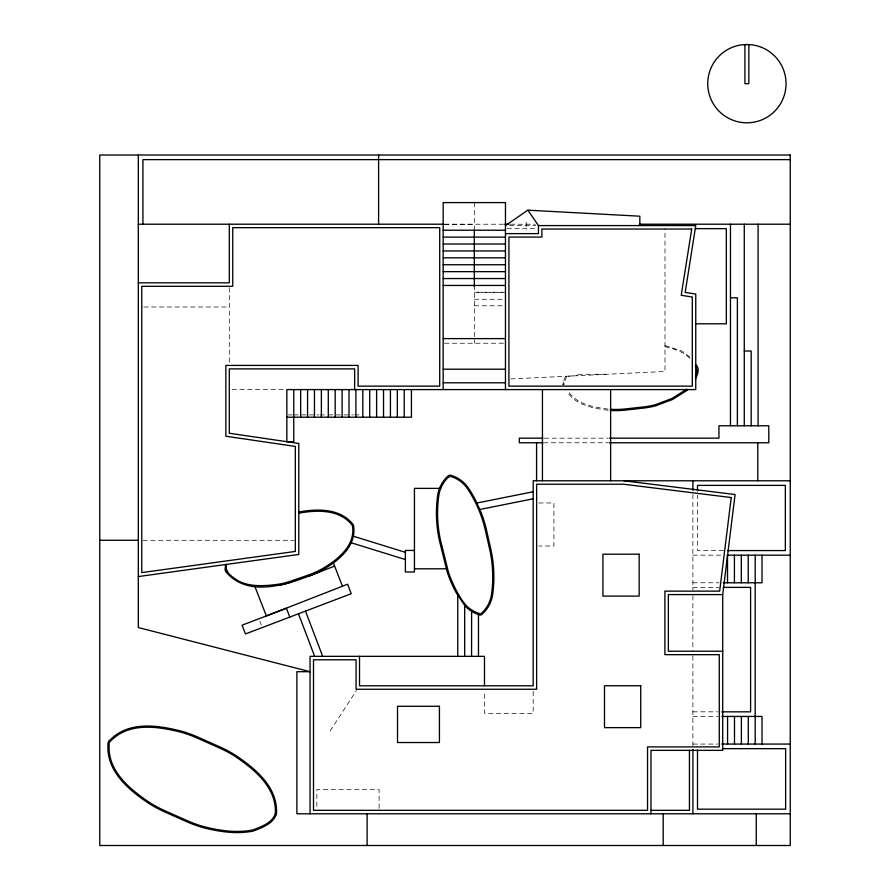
<?xml version="1.0" encoding="UTF-8"?>
<svg xmlns="http://www.w3.org/2000/svg" width="890" height="890" viewBox="0 0 890 890"><rect width="100%" height="100%" fill="white"/><g stroke="black" fill="none" stroke-linecap="round" stroke-linejoin="round"><path stroke-width="0.67" stroke-dasharray="4.45 3.34" d="M563.392 382.01L563.07 385.136A4.439 4.439 0 0 1 563.392 382.01L565.428 376.292L578.1 375.68M566.707 376.225L564.494 382.322A3.516 3.516 0 0 0 564.193 384.803M330.157 730.89L356.512 690.418M510.804 378.94L664.986 371.464L664.986 228.697M444.555 224.213L504.163 224.213M510.348 224.213L535.313 224.213M444.522 224.302L474.314 224.302M509.581 225.582L535.724 225.582M506.933 228.697L536.047 228.697M505.464 292.254L474.314 292.254L504.107 292.365M474.314 299.262L504.107 299.262M474.314 305.793L505.464 305.793M143.835 306.983L229.297 306.983M444.522 343.217L505.464 343.217M578.055 374.278L607.058 374.278M232.034 389.586L285.479 389.586M288.238 414.907L292.376 414.907M293.756 414.907L318.62 414.907M320 414.907L326.897 414.907M328.288 414.907L353.141 414.907M354.52 414.907L361.429 414.907M544.279 438.169L608.048 438.169M543.501 442.775L608.482 442.775M538.706 502.972L553.903 502.972L553.903 546.015L538.706 546.015M142.923 540.286L294.178 540.286M723.581 550.565L697.504 550.565L697.504 495.085M692.898 555.171L721.968 555.171M692.898 582.783L719.198 582.783M692.898 711.833L717.618 711.833M692.898 716.439L717.863 716.439M692.898 744.062L717.863 744.062M692.821 587.344L718.998 587.367M608.126 409.111C594.086 407.197 577.81 404.594 568.877 392.323M608.015 410.257C593.663 408.332 577.087 405.562 567.965 393.024M664.986 345.554L681.562 350.905L690.373 357.38M664.986 346.733C674.498 348.969 684.71 351.895 691.096 359.86M259.869 621.276L261.304 625.047M692.898 494.529L692.898 590.115M692.898 595.644L692.898 650.323M692.898 655.841L692.898 745.542M533.188 691.274L533.188 713.413L484.483 713.413L484.483 691.319M526.179 222.177L526.179 230.221M474.314 202.597L474.314 230.221M474.314 285.456L474.314 343.217M379.096 808.409L379.096 789.619L316.862 789.619L316.862 808.409M229.297 287.67L229.297 363.376"/><path stroke-width="1.33" d="M226.605 564.394C224.135 572.515 232.846 577.154 238.464 581.003C250.891 587.344 265.776 585.943 279.149 584.129A85.496 85.496 0 0 0 291.697 580.814L308.24 575.085A85.496 85.496 0 0 0 320.155 569.934C336.142 561.178 356 546.16 352.418 525.556C340.013 509.08 316.996 509.859 298.773 513.185M650.99 813.783L650.99 750.359L722.713 750.359L722.713 594.587L735.084 494.54L623.801 480.778M225.582 564.538L225.215 568.298A4.439 4.439 0 0 0 226.794 572.837C248.733 597.446 286.68 584.774 312.713 574.64L334.618 566.085M695.368 376.281L697.159 370.83L695.279 365.612M316.74 572.893C334.696 564.06 357.635 547.806 353.441 524.978C340.87 508.101 317.418 508.591 298.773 512.006M695.468 378.951C697.448 374.634 699.996 369.172 696.258 365.011M686.846 389.141L672.028 398.453L655.596 404.639A85.496 85.496 0 0 1 642.836 407.019L625.436 408.933A85.496 85.496 0 0 1 612.465 409.4L610.295 409.255M687.625 389.987L672.529 399.488L655.897 405.751A86.653 86.653 0 0 1 642.969 408.165L625.57 410.079A86.653 86.653 0 0 1 612.42 410.546L610.217 410.401M505.464 225.582L527.859 210.173L639.832 216.203L639.832 225.582M293.7 581.281L294.646 580.948M476.962 503.006L533.188 491.747M479.888 509.469L533.188 498.789M138.317 576.564L298.773 554.448L298.773 443.443L229.297 433.241L229.297 368.872L354.643 368.872L354.643 389.586M790.242 159.621L142.923 159.621L142.923 224.213M138.317 224.213L443.776 224.213M504.797 224.213L508.958 224.213M639.254 224.213L790.242 224.213M527.859 210.173L538.45 225.582L695.758 225.582L685.178 292.409L695.758 294.078L695.758 389.586L286.858 389.586L286.858 441.696L293.756 441.696L293.756 389.586M695.268 228.641L726.34 228.641L726.34 323.793L695.758 323.793M443.164 230.221L505.464 230.221M505.464 233.625L538.45 233.625L538.45 225.582M443.164 237.118L505.464 237.118M443.164 244.027L505.464 244.027M443.164 250.936L505.464 250.936M443.164 257.833L505.464 257.833M443.164 264.742L505.464 264.742M443.164 271.65L505.464 271.65M443.164 278.548L505.464 278.548M138.317 282.831L229.297 282.831L229.297 224.213M443.164 285.456L505.464 285.456M730.468 297.783L737.376 297.783L737.376 425.776M443.164 338.612L505.464 338.612M744.274 351.027L751.182 351.027L751.182 425.776M443.164 369.194L505.464 369.194M443.164 382.789L505.464 382.789M286.858 417.21L411.447 417.21L411.447 389.586M542.889 438.169L519.326 438.169L519.326 442.775L542.889 442.775M609.439 438.169L718.953 438.169L718.953 425.776L768.793 425.776L768.793 442.775L609.416 442.775M790.242 480.778L533.188 480.778L533.188 685.79L359.516 685.79L359.516 656.342M439.504 488.376L414.44 488.376L414.44 571.97L405.384 571.97L405.384 550.443L414.44 550.443M99.758 540.286L138.317 540.286M727.697 550.565L785.347 550.565L785.347 485.384L697.504 485.384L697.504 490.924M727.174 555.171L790.242 555.171M414.44 568.799L446.157 568.799M723.348 582.783L762.029 582.783L762.029 555.171M722.713 594.587L668.346 594.587L668.346 651.224L722.713 651.224M721.745 711.833L750.593 711.833L750.593 587.389L723.114 587.367M721.968 716.439L762.029 716.439L762.029 744.062M721.69 744.062L790.242 744.062M722.291 748.668L785.636 748.668L785.636 809.177L697.504 809.177L697.504 750.036M650.99 810.334L689.439 810.334L689.439 750.359M790.242 813.783L296.882 813.783L296.882 671.705L310.054 671.705L138.317 627.539L138.317 155.016M353.297 536.203L405.384 552.323M351.239 542.789L405.384 559.554M471.622 611.319L469.931 610.195A32.352 32.352 0 0 1 465.314 606.246L456.737 593.619A127.782 127.782 0 0 1 447.381 572.604L439.582 541.354A127.782 127.782 0 0 1 437.635 495.574A32.352 32.352 0 0 1 439.037 489.656L439.749 487.753A32.352 32.352 0 0 1 447.803 476.183A3.026 3.026 0 0 1 451.297 475.394A32.352 32.352 0 0 1 468.785 488.554A127.782 127.782 0 0 1 475.738 500.492L481.357 513.107A127.782 127.782 0 0 1 486.663 530.74L490.713 548.696A127.782 127.782 0 0 1 492.659 594.476A32.352 32.352 0 0 1 482.502 613.866A2.548 2.548 0 0 1 479.009 614.656L477.084 613.989A32.352 32.352 0 0 1 471.622 611.319L471.567 656.342M333.349 562.836L342.472 586.221M254.84 586.388L266.377 615.924L347.623 584.218L351.239 593.708L245.429 633.958L242.091 625.169L286.447 608.293L289.784 617.082M305.481 611.119L322.692 656.342M298.462 613.788L314.659 656.342M758.091 224.213L758.091 425.776M757.802 442.775L757.802 480.778M756.266 813.783L756.266 845.5M755.198 555.171L755.198 744.062M748.846 44.633L748.846 83.66L744.93 83.66L744.93 44.633M748.29 716.439L748.29 744.062M748.223 555.171L748.223 582.783M744.274 224.213L744.274 425.776M741.314 555.171L741.314 582.783M741.381 716.439L741.381 744.062M734.417 555.171L734.417 582.783M734.484 716.439L734.484 744.062M730.468 224.213L730.468 425.776M727.508 555.171L727.508 582.783M727.575 716.439L727.575 744.062M692.898 480.778L692.898 490.423M692.898 749.525L692.898 813.783M663.206 813.783L663.206 845.5M610.629 389.586L610.629 480.778M542.444 389.586L542.444 480.778M536.581 442.775L536.581 480.778M505.464 389.586L505.464 202.597L443.164 202.597L443.164 389.586M484.483 685.79L484.483 656.342L310.054 656.342L310.054 813.783M478.475 614.467L478.475 656.342M474.314 230.221L474.314 286.747M464.669 605.534L464.669 656.342M457.76 595.388L457.76 656.342M404.238 389.586L404.238 417.21M397.329 389.586L397.329 417.21M390.421 389.586L390.421 417.21M383.523 389.586L383.523 417.21M378.595 155.016L378.595 224.213M376.615 389.586L376.615 417.21M369.717 389.586L369.717 417.21M367.114 813.783L367.114 845.5M362.809 389.586L362.809 417.21M355.9 389.586L355.9 417.21M349.002 389.586L349.002 417.21M342.094 389.586L342.094 417.21M335.185 389.586L335.185 417.21M328.288 389.586L328.288 417.21M321.379 389.586L321.379 417.21M314.47 389.586L314.47 417.21M307.573 389.586L307.573 417.21M300.664 389.586L300.664 417.21M320.689 570.957A86.653 86.653 0 0 1 308.607 576.175M292.076 581.893A86.653 86.653 0 0 1 279.36 585.264M227.651 572.07A3.516 3.516 0 0 1 226.371 568.365M275.333 813.56C272.529 822.816 261.104 826.888 252.66 830.003C236.328 833.229 219.263 830.581 203.309 826.499A122.865 122.865 0 0 1 186.822 820.502L165.284 810.912A122.865 122.865 0 0 1 149.798 802.68C130.263 789.564 107.657 771.307 109.125 745.208A4.417 4.417 0 0 1 111.228 740.491C129.64 721.935 158.331 726.518 181.148 732.259A122.865 122.865 0 0 1 197.636 738.255L219.174 747.845A122.865 122.865 0 0 1 234.66 756.088C254.195 769.205 276.801 787.461 275.333 813.56M276.49 813.571C273.909 823.495 261.816 827.845 252.96 831.115C236.429 834.408 219.151 831.738 202.998 827.611A124.022 124.022 0 0 1 186.355 821.559L164.817 811.969A124.022 124.022 0 0 1 149.186 803.648C129.295 790.353 106.489 771.697 107.979 745.197A5.329 5.329 0 0 1 110.449 739.646C129.15 720.8 158.275 725.272 181.46 731.157A124.022 124.022 0 0 1 198.103 737.209L219.641 746.799A124.022 124.022 0 0 1 235.272 755.109C255.163 768.415 277.98 787.06 276.49 813.571M731.235 497.543L719.665 591.138L664.897 591.138L664.897 654.673L719.265 654.673L719.265 746.899L647.542 746.899L647.542 810.334L313.502 810.334L313.502 659.79L356.067 659.79L356.067 689.249L536.637 689.249L536.637 484.227L623.59 484.227L731.235 497.543M691.708 229.03L681.228 295.28L692.298 297.026L692.298 386.138L508.913 386.138L508.913 237.074L541.899 237.074L541.899 229.03L691.708 229.03M440.806 488.187L440.127 490.023A31.228 31.228 0 0 0 438.781 495.741A126.625 126.625 0 0 0 440.706 541.098L448.471 572.237A126.614 126.614 0 0 0 462.466 600.861L466.138 605.445A31.206 31.206 0 0 0 477.496 612.921L480.444 613.855L481.724 613.021A31.206 31.206 0 0 0 491.525 594.32A126.625 126.625 0 0 0 489.589 548.952L485.54 530.996A126.625 126.625 0 0 0 467.829 489.189A31.206 31.206 0 0 0 450.952 476.495L448.582 477.029A31.228 31.228 0 0 0 440.817 488.187M295.324 551.433L141.777 572.604L141.777 286.291L232.746 286.291L232.746 227.673L439.716 227.673L439.716 386.138L358.091 386.138L358.091 365.423L225.849 365.423L225.849 436.222L295.324 446.424L295.324 551.433M746.888 44.5L741.782 44.834A39.16 39.16 0 0 0 713.869 104.697A39.16 39.16 0 0 0 779.918 104.697A39.16 39.16 0 0 0 752.006 44.834L746.888 44.5M790.242 155.016L99.758 155.016L99.758 845.5L790.242 845.5L790.242 155.016M639.165 554.203L602.919 554.203L602.919 596.111L639.165 596.111L639.165 554.203M640.733 685.734L604.488 685.734L604.488 727.642L640.733 727.642L640.733 685.734M439.426 706.282L397.519 706.282L397.519 742.527L439.426 742.527L439.426 706.282"/></g></svg>
